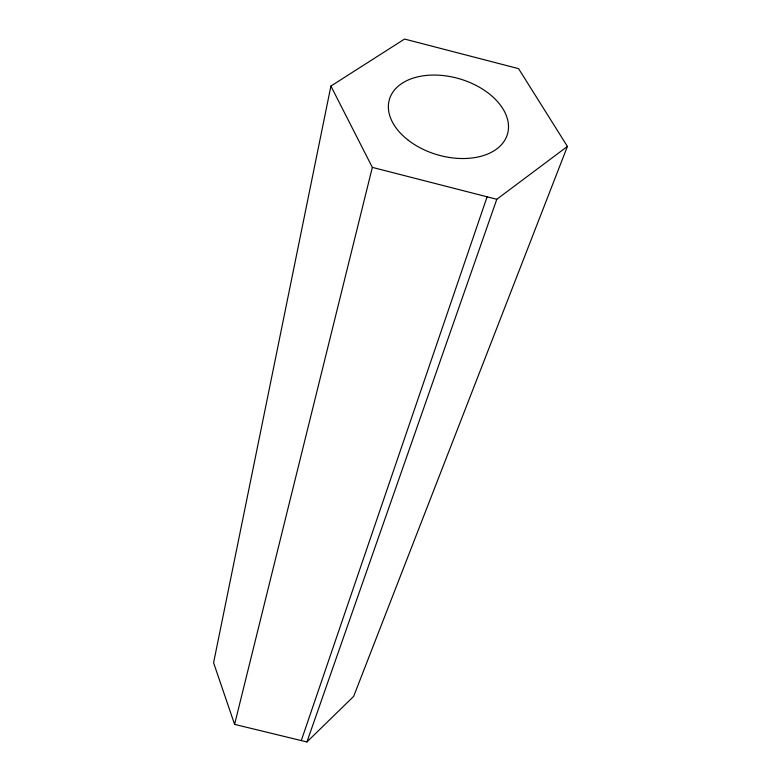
<?xml version="1.0" encoding="UTF-8"?>
<svg xmlns="http://www.w3.org/2000/svg" width="781" height="781" viewBox="0 0 781 781"><rect width="100%" height="100%" fill="white"/><g stroke="black" fill="none" stroke-linecap="round" stroke-linejoin="round"><path stroke-width="1.17" d="M330.91 86.066L213.584 662.757L234.593 724.377L306.923 741.95L353.637 696.408L567.416 146.428L518.574 68.65L404.558 39.05L330.91 86.066L372.342 167.378L234.593 724.377M301.281 740.583L487.1 196.802M306.923 741.95L496.794 199.292L567.416 146.428M372.342 167.378L496.794 199.292M408.346 140.287A61.523 39.558 16.4 0 0 507.23 134.908A61.523 39.558 16.4 0 0 429.755 75.171A61.523 39.558 16.4 0 0 408.346 140.287"/></g></svg>
